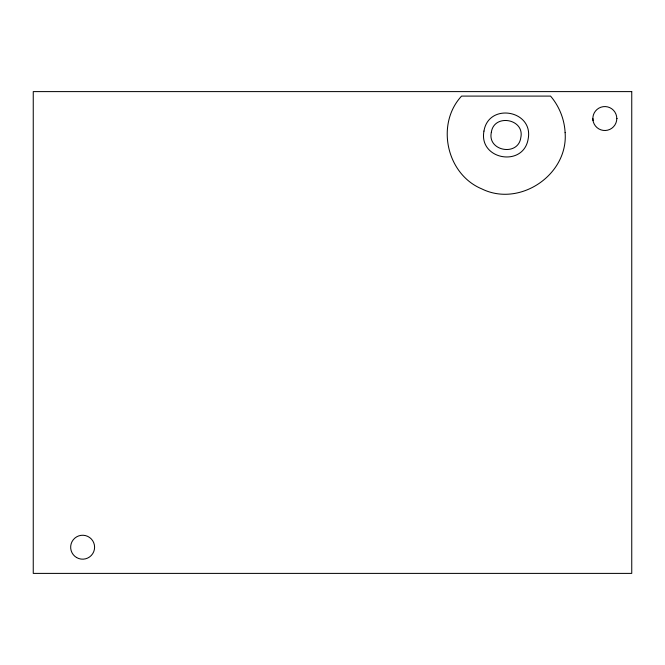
<?xml version="1.0" encoding="UTF-8"?>
<svg xmlns="http://www.w3.org/2000/svg" width="665" height="665" viewBox="0 0 665 665"><rect width="100%" height="100%" fill="white"/><g stroke="black" fill="none" stroke-linecap="round" stroke-linejoin="round"><path stroke-width="1" d="M616.788 118.536A11.97 11.97 0 0 0 598.832 108.171A11.97 11.97 0 0 0 598.832 128.902A11.97 11.97 0 0 0 616.788 118.536L617.128 118.536M592.848 118.536L593.03 120.614M565.117 132.626C568.384 174.754 519.598 207.663 481.751 188.868C446.473 174.213 435.567 124.072 461.568 96.093L550.562 96.093C559.257 106.292 564.419 119.235 565.117 132.626M483.962 131.096C478.418 159.775 523.563 167.738 528.168 138.894C533.712 110.215 488.567 102.252 483.962 131.096M491.327 132.393C487.162 151.221 518.276 156.716 520.803 137.597C524.968 118.769 493.854 113.274 491.327 132.393M631.75 91.604L33.25 91.604L33.25 573.396L631.75 573.396L631.75 91.604M76.641 557.578A11.97 11.97 0 0 0 94.596 547.212A11.97 11.97 0 0 0 76.641 536.846A11.97 11.97 0 0 0 76.641 557.578"/></g></svg>
